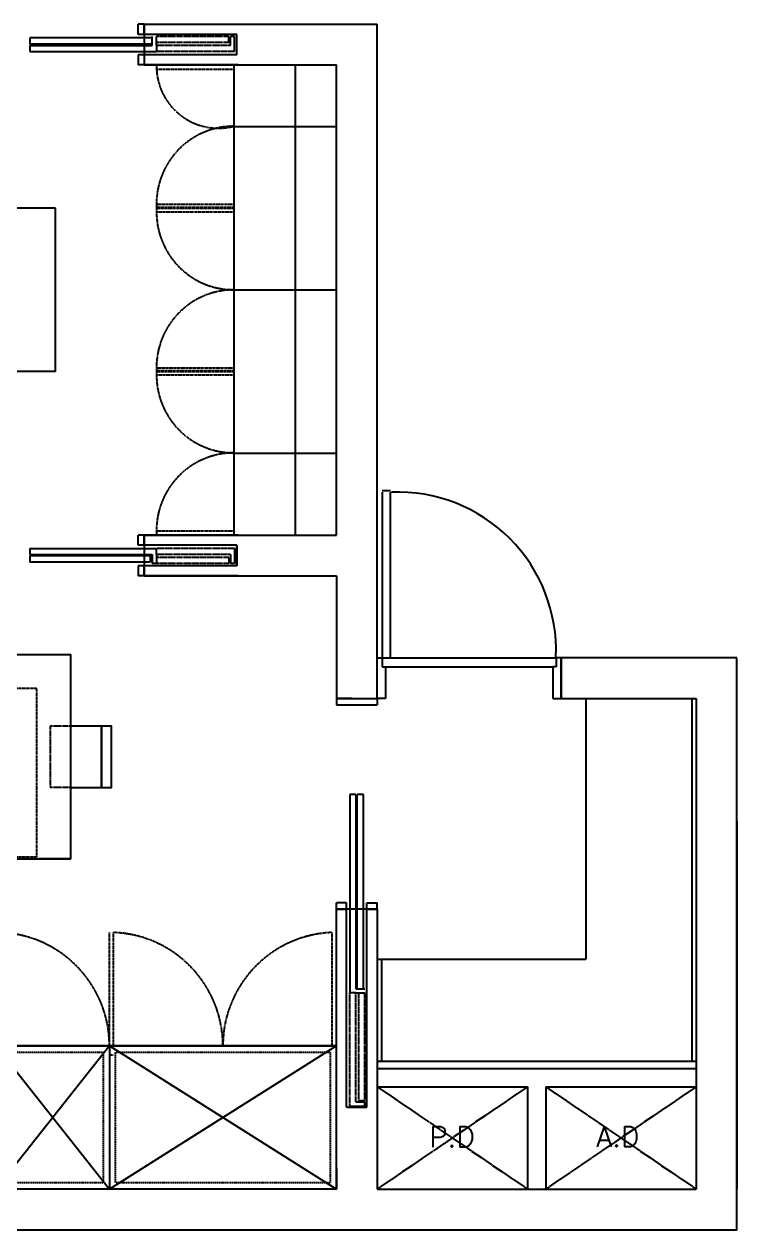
# Model space of a CAD drawing. Header units: millimetres. Extents: x -8147 to -386, y -37164 to -31264.
# Drawn here: x -3875 to -386, y -37164 to -31264 of the extents above; entities that cross this region are included whole.
import ezdxf
from ezdxf.enums import TextEntityAlignment as Align

# ---------------------------------------------------------------- set-up
doc = ezdxf.new("R2010")
doc.units = ezdxf.units.MM
for name, pattern in [('CEN', [62, 60, -1, 0, -1]), ('DASHED', [0.75, 0.5, -0.25]), ('HIDDEN', [2.5, 1.5, -1]), ('HIDDEN2', [0.1875, 0.125, -0.0625])]:
    doc.linetypes.add(name, pattern=pattern)
for name, color, linetype in [('CEN', 1, 'CEN'), ('CW', 2, 'Continuous'), ('DOOR', 4, 'Continuous'), ('F0', 4, 'Continuous'), ('F2', 2, 'Continuous'), ('FUR', 4, 'Continuous'), ('TEXT', 6, 'Continuous'), ('wal', 3, 'Continuous')]:
    doc.layers.add(name, color=color, linetype=linetype)
doc.styles.add('HGTXT', font='romans.shx', dxfattribs={"bigfont": 'whgtxt.shx'})

msp = doc.modelspace()

# ---------------------------------------------------------------- linework, layer by layer
at = {"layer": 'CEN'}
for points in [[(-1411.6, -36463.8), (-2146.8, -36963.8)], [(-2146.7, -36463.8), (-1411.6, -36963.8)], [(-1321.6, -36463.8), (-586.5, -36963.8)], [(-586.5, -36463.8), (-1321.6, -36963.8)]]:
    msp.add_lwpolyline(points, dxfattribs=at)
at = {"layer": 'CW'}
for p, q in [((-3287.3, -31263.8), (-2146.7, -31263.8)), ((-2146.7, -34563.8), (-2146.7, -31263.8)), ((-3287.3, -31463.8), (-2346.7, -31463.8)), ((-2346.7, -33763.8), (-2346.7, -31463.8)), ((-3287.3, -33763.8), (-2346.7, -33763.8)), ((-3287.3, -33963.8), (-2346.7, -33963.8)), ((-386.5, -34363.8), (-1246.7, -34363.8)), ((-1246.7, -34563.8), (-1246.7, -34363.8)), ((-1246.7, -34563.8), (-1246.7, -34369.5)), ((-1246.7, -34563.8), (-586.5, -34563.8)), ((-586.5, -34563.8), (-586.5, -36963.8)), ((-386.5, -35163.8), (-386.5, -36963.8)), ((-386.5, -35163.8), (-386.5, -36963.8)), ((-386.5, -35163.8), (-386.5, -36963.8)), ((-386.5, -35163.8), (-386.5, -36963.8)), ((-386.5, -35163.8), (-386.5, -36963.8)), ((-2146.7, -35593.8), (-2146.8, -36963.8)), ((-2346.7, -36963.7), (-6546.7, -36963.7)), ((-2346.7, -36963.7), (-6546.7, -36963.7)), ((-2146.8, -36963.8), (-586.5, -36963.8))]:
    msp.add_line(p, q, dxfattribs=at)
for points in [[(-3287.3, -31263.8), (-3287.3, -31463.8)], [(-3287.3, -33763.8), (-3287.3, -33963.8)], [(-2346.7, -33963.8), (-2346.7, -34563.8)], [(-8146.7, -37163.7), (-386.5, -37163.7), (-386.5, -34363.8)], [(-1246.7, -34363.8), (-1246.7, -34563.8)], [(-2346.7, -36963.7), (-2346.7, -35593.8)], [(-2146.7, -35593.8), (-2346.7, -35593.8)], [(-586.5, -36963.8), (-586.5, -36963.8)]]:
    msp.add_lwpolyline(points, dxfattribs=at)
at = {"layer": 'DOOR', "color": 3}
for p, q in [((-3317.3, -31313.8), (-3317.3, -31263.8)), ((-3287.3, -31263.8), (-3317.3, -31263.8)), ((-3287.3, -31313.8), (-3287.3, -31263.8)), ((-3287.3, -31263.8), (-3287.3, -31263.8)), ((-3317.3, -31413.8), (-3317.3, -31463.8)), ((-3287.3, -31413.8), (-3287.3, -31463.8)), ((-3287.3, -31463.8), (-3317.3, -31463.8)), ((-3287.3, -31463.8), (-3287.3, -31463.8)), ((-3287.3, -33763.8), (-3317.3, -33763.8)), ((-3317.3, -33813.8), (-3317.3, -33763.8)), ((-3287.3, -33763.8), (-3287.3, -33763.8)), ((-3287.3, -33813.8), (-3287.3, -33763.8)), ((-3317.3, -33913.8), (-3317.3, -33963.8)), ((-3287.3, -33913.8), (-3287.3, -33963.8)), ((-3287.3, -33963.8), (-3317.3, -33963.8)), ((-3287.3, -33963.8), (-3287.3, -33963.8)), ((-2271.7, -34563.8), (-2346.7, -34563.8)), ((-2346.7, -34563.8), (-2346.7, -34593.8)), ((-2221.7, -34563.8), (-2146.7, -34563.8)), ((-2146.7, -34563.8), (-2146.7, -34593.8)), ((-2346.7, -34593.8), (-2146.7, -34593.8)), ((-2346.7, -35593.8), (-2346.7, -35563.8)), ((-2296.7, -35563.8), (-2346.7, -35563.8)), ((-2196.7, -35563.8), (-2146.7, -35563.8)), ((-2146.7, -35593.8), (-2146.7, -35563.8)), ((-2346.7, -35593.8), (-2346.7, -35593.8)), ((-2296.7, -35593.8), (-2346.7, -35593.8)), ((-2196.7, -35593.8), (-2146.7, -35593.8)), ((-2146.7, -35593.8), (-2146.7, -35593.8))]:
    msp.add_line(p, q, dxfattribs=at)
at = {"layer": 'DOOR'}
for p, q in [((-3287.3, -31313.8), (-3317.3, -31313.8)), ((-2833, -31313.8), (-3287.3, -31313.8)), ((-3247.3, -31367.9), (-3247.3, -31323.8)), ((-3227.3, -31367.9), (-3227.3, -31323.8)), ((-3227.3, -31353.8), (-3227.3, -31323.8)), ((-3227.3, -31367.9), (-3227.3, -31323.8)), ((-2872.3, -31353.8), (-2872.3, -31323.8)), ((-2864.5, -31367.9), (-2864.5, -31323.8)), ((-2844.5, -31323.8), (-2864.5, -31323.8)), ((-2844.5, -31397.9), (-2844.5, -31323.8)), ((-2833, -31413.8), (-2833, -31313.8)), ((-3287.3, -31413.8), (-3317.3, -31413.8)), ((-2833, -31413.8), (-3287.3, -31413.8)), ((-3847.3, -33829.7), (-3847.3, -33859.7)), ((-3287.3, -33813.8), (-3317.3, -33813.8)), ((-2833, -33813.8), (-3287.3, -33813.8)), ((-2833, -33813.8), (-3287.3, -33813.8)), ((-3247.3, -33859.7), (-3247.3, -33903.8)), ((-3227.3, -33859.7), (-3227.3, -33903.8)), ((-3227.3, -33859.7), (-3227.3, -33903.8)), ((-2864.5, -33859.7), (-2864.5, -33903.8)), ((-2844.5, -33829.7), (-2844.5, -33903.8)), ((-2833, -33913.8), (-2833, -33813.8)), ((-2833, -33813.8), (-2833, -33913.8)), ((-3847.3, -33866.1), (-3847.3, -33896.1)), ((-3287.3, -33913.8), (-3317.3, -33913.8)), ((-2833, -33913.8), (-3287.3, -33913.8)), ((-2833, -33913.8), (-3287.3, -33913.8)), ((-3257.3, -33866.1), (-3257.3, -33896.1)), ((-3227.3, -33903.8), (-3247.3, -33903.8)), ((-3227.3, -33873.8), (-3227.3, -33903.8)), ((-2872.3, -33873.8), (-2872.3, -33903.8)), ((-2844.5, -33903.8), (-2864.5, -33903.8)), ((-2091.7, -34363.8), (-1271.7, -34363.8)), ((-2106.7, -34408.8), (-1286.7, -34408.8)), ((-2296.7, -35593.8), (-2296.7, -35563.8)), ((-2196.7, -35593.8), (-2196.7, -35563.8)), ((-2296.7, -36563.8), (-2296.7, -35593.8)), ((-2196.7, -36563.8), (-2196.7, -35593.8)), ((-2250.8, -35983.8), (-2206.7, -35983.8)), ((-2250.8, -36003.8), (-2206.7, -36003.8)), ((-2250.8, -36003.8), (-2206.7, -36003.8)), ((-2236.7, -36003.8), (-2206.7, -36003.8)), ((-2296.7, -36563.8), (-2196.7, -36563.8)), ((-2280.8, -36557.7), (-2206.7, -36557.7)), ((-2250.8, -36537.7), (-2206.7, -36537.7)), ((-2236.7, -36529.8), (-2206.7, -36529.8)), ((-2206.7, -36557.7), (-2206.7, -36537.7))]:
    msp.add_line(p, q, dxfattribs=at)
at = {"layer": 'DOOR', "linetype": 'HIDDEN'}
for p, q in [((-2872.3, -31323.8), (-3227.3, -31323.8)), ((-2872.3, -31353.8), (-3227.3, -31353.8)), ((-2864.5, -31367.9), (-3227.3, -31367.9)), ((-2844.5, -31397.9), (-3227.3, -31397.9)), ((-2844.5, -33829.7), (-3227.3, -33829.7)), ((-2864.5, -33859.7), (-3227.3, -33859.7)), ((-2872.3, -33873.8), (-3227.3, -33873.8)), ((-2872.3, -33903.8), (-3227.3, -33903.8)), ((-2280.8, -36557.7), (-2280.8, -36003.8)), ((-2250.8, -36537.7), (-2250.8, -36003.8)), ((-2236.7, -36529.8), (-2236.7, -36003.8)), ((-2206.7, -36529.8), (-2206.7, -36003.8))]:
    msp.add_line(p, q, dxfattribs=at)
at = {"layer": 'DOOR', "linetype": 'Continuous'}
for p, q in [((-3847.3, -31331.5), (-3847.3, -31361.5)), ((-3247.3, -31331.5), (-3847.3, -31331.5)), ((-3247.3, -31361.5), (-3847.3, -31361.5)), ((-3847.3, -31367.9), (-3847.3, -31397.9)), ((-3847.3, -31367.9), (-3247.3, -31367.9)), ((-3227.3, -31367.9), (-3227.3, -31397.9)), ((-3227.3, -31367.9), (-3227.3, -31397.9)), ((-3847.3, -31397.9), (-3227.3, -31397.9)), ((-2081.7, -33548.1), (-2121.7, -33548.1)), ((-2121.7, -33553.8), (-2121.7, -34363.8)), ((-2081.7, -34363.8), (-2081.7, -33553.8)), ((-3847.3, -33829.7), (-3227.3, -33829.7)), ((-3847.3, -33859.7), (-3247.3, -33859.7)), ((-3227.3, -33859.7), (-3227.3, -33829.7)), ((-3227.3, -33859.7), (-3227.3, -33829.7)), ((-3257.3, -33866.1), (-3847.3, -33866.1)), ((-3257.3, -33896.1), (-3847.3, -33896.1)), ((-2146.7, -34383.8), (-2146.7, -34363.8)), ((-2146.7, -34363.8), (-2121.7, -34363.8)), ((-2146.7, -34555.1), (-2146.7, -34383.8)), ((-2121.7, -34363.8), (-2081.7, -34363.8)), ((-2121.7, -34363.8), (-2121.7, -34408.8)), ((-1246.7, -34363.8), (-1271.7, -34363.8)), ((-1271.7, -34363.8), (-1271.7, -34408.8)), ((-1246.7, -34383.8), (-1246.7, -34363.8)), ((-2121.7, -34408.8), (-2106.7, -34408.8)), ((-2106.7, -34408.8), (-2106.7, -34563.8)), ((-1271.7, -34408.8), (-1286.7, -34408.8)), ((-1286.7, -34408.8), (-1286.7, -34563.8)), ((-2146.7, -34563.8), (-2146.7, -34555.1)), ((-2121.7, -34563.8), (-2146.7, -34563.8)), ((-2106.7, -34563.8), (-2121.7, -34563.8)), ((-1286.7, -34563.8), (-1271.7, -34563.8)), ((-1271.7, -34563.8), (-1246.7, -34563.8)), ((-1246.7, -34563.8), (-1246.7, -34555.1)), ((-2280.8, -35033.8), (-2280.8, -36003.8)), ((-2250.8, -35033.8), (-2280.8, -35033.8)), ((-2250.8, -35033.8), (-2250.8, -35983.8)), ((-2244.4, -35983.8), (-2244.4, -35033.8)), ((-2214.4, -35033.8), (-2244.4, -35033.8)), ((-2214.4, -35983.8), (-2214.4, -35033.8)), ((-2250.8, -36003.8), (-2280.8, -36003.8)), ((-2250.8, -36003.8), (-2280.8, -36003.8))]:
    msp.add_line(p, q, dxfattribs=at)
at = {"layer": 'DOOR'}
msp.add_arc((-2046.9, -34328.9), 775.6, 357.74081, 92.25919, dxfattribs=at)
at = {"layer": 'F0'}
for p, q in [((-3287.3, -31413.8), (-3287.3, -31463.8)), ((-3287.3, -31413.8), (-3287.3, -31463.8)), ((-2827.3, -31463.8), (-3287.3, -31463.8)), ((-2547.3, -33763.8), (-2547.3, -31466.3)), ((-2847.3, -31764.6), (-2346.7, -31764.6)), ((-2847.3, -32563.8), (-2346.7, -32563.8)), ((-2847.3, -33363), (-2346.7, -33363)), ((-3287.3, -33763.8), (-3287.3, -33813.8)), ((-3287.3, -33813.8), (-3287.3, -33763.8)), ((-3287.3, -33813.8), (-3287.3, -33763.8)), ((-2827.3, -33763.8), (-3287.3, -33763.8)), ((-3287.3, -33913.8), (-3287.3, -33963.8)), ((-3287.3, -33963.8), (-3287.3, -33913.8)), ((-3287.3, -33963.8), (-3287.3, -33913.8)), ((-2827.3, -33963.8), (-3287.3, -33963.8)), ((-2346.7, -34563.8), (-2146.7, -34563.8)), ((-2346.7, -35593.8), (-2296.7, -35593.8)), ((-2296.7, -35593.8), (-2346.7, -35593.8)), ((-2296.7, -35593.8), (-2346.7, -35593.8)), ((-2196.7, -35593.8), (-2146.7, -35593.8)), ((-2146.7, -35593.8), (-2196.7, -35593.8)), ((-2146.7, -35593.8), (-2196.7, -35593.8))]:
    msp.add_line(p, q, dxfattribs=at)
at = {"layer": 'F2'}
msp.add_line((-386.5, -35538.8), (-386.5, -36963.8), dxfattribs=at)
at = {"layer": 'FUR', "linetype": 'HIDDEN', "ltscale": 0.5}
for p, q in [((-3226.6, -31463.8), (-3226.6, -31483.8)), ((-2847.3, -31463.8), (-3226.6, -31463.8)), ((-3226.6, -31483.8), (-2847.3, -31483.8)), ((-3226.9, -32145.5), (-2847.3, -32145.5)), ((-3226.8, -32148.2), (-3226.6, -32165.5)), ((-3226.6, -32161.7), (-3226.6, -32181.7)), ((-2847.3, -32161.7), (-3226.6, -32161.7)), ((-2847.3, -32165.5), (-3226.6, -32165.5)), ((-3226.6, -32181.7), (-2847.3, -32181.7)), ((-3226.9, -32945.9), (-2847.3, -32945.9)), ((-3226.8, -32948.6), (-3226.6, -32965.9)), ((-2847.3, -32959.6), (-3226.6, -32959.6)), ((-3226.6, -32959.6), (-3226.6, -32979.6)), ((-2847.3, -32965.9), (-3226.6, -32965.9)), ((-3226.6, -32979.6), (-2847.3, -32979.6)), ((-3226.9, -33743.8), (-2847.3, -33743.8)), ((-3226.8, -33746.6), (-3226.6, -33763.8)), ((-2847.3, -33763.8), (-3226.6, -33763.8)), ((-6546.7, -34513.8), (-3811.7, -34513.8)), ((-3811.7, -35338.8), (-3811.7, -34513.8)), ((-6546.7, -35338.8), (-3811.7, -35338.8)), ((-3457.2, -36263.8), (-3457.2, -35708.6)), ((-3437.2, -36263.8), (-3437.2, -35708.9)), ((-2366.7, -36263.8), (-2366.7, -35708.9)), ((-3437.2, -36308.6), (-3457.2, -36308.6))]:
    msp.add_line(p, q, dxfattribs=at)
at = {"layer": 'FUR'}
for p, q in [((-2847.3, -33763.8), (-2847.3, -31466.3)), ((-3721.9, -32163.8), (-5821.9, -32163.8)), ((-3721.9, -32963.8), (-3721.9, -32163.8)), ((-3721.9, -32963.8), (-5821.9, -32963.8)), ((-3496.7, -34698.8), (-3646.7, -34698.8)), ((-3646.7, -34998.8), (-3496.7, -34998.8)), ((-3646.7, -35348.8), (-6546.7, -35348.8)), ((-3457.2, -36263.8), (-4012.4, -36963.8)), ((-4012.4, -36263.8), (-3457.2, -36963.8)), ((-4012.4, -36263.8), (-3457.2, -36263.8)), ((-3457.2, -36263.8), (-4012.4, -36263.8)), ((-3457.1, -36263.8), (-4012.3, -36263.8)), ((-3457.2, -36263.8), (-3457.2, -36963.8)), ((-3457.2, -36263.8), (-3457.2, -36963.8)), ((-3457.2, -36263.8), (-3457.2, -36963.8)), ((-3457.2, -36263.8), (-3457.2, -36963.8)), ((-2346.7, -36263.8), (-3457.2, -36963.8)), ((-3457.2, -36263.8), (-2346.7, -36963.8)), ((-3457.2, -36263.8), (-2902, -36263.8)), ((-2902, -36263.8), (-3457.2, -36263.8)), ((-2901.9, -36263.8), (-3457.2, -36263.8)), ((-2902, -36263.8), (-2346.7, -36263.8)), ((-2346.7, -36263.8), (-2902, -36263.8)), ((-2346.7, -36263.8), (-2901.9, -36263.8)), ((-2146.7, -36338.8), (-586.5, -36338.8)), ((-2346.7, -36863.8), (-2346.7, -36963.7))]:
    msp.add_line(p, q, dxfattribs=at)
at = {"layer": 'FUR', "linetype": 'Continuous'}
for p, q in [((-6546.7, -34348.8), (-3646.7, -34348.8)), ((-3646.7, -35348.8), (-3646.7, -34348.8)), ((-6546.7, -35348.8), (-3646.7, -35348.8))]:
    msp.add_line(p, q, dxfattribs=at)
at = {"layer": 'FUR', "linetype": 'HIDDEN2', "ltscale": 5}
for p, q in [((-3646.7, -34698.8), (-3746.7, -34698.8)), ((-3746.7, -34698.8), (-3746.7, -34998.8)), ((-3646.7, -34998.8), (-3746.7, -34998.8))]:
    msp.add_line(p, q, dxfattribs=at)
at = {"layer": 'FUR', "linetype": 'HIDDEN'}
msp.add_line((-3496.7, -34998.8), (-3496.7, -34698.8), dxfattribs=at)
at = {"layer": 'FUR'}
for points in [[(-1125.9, -34563.8), (-1125.9, -35838.8)], [(-606.5, -34563.8), (-606.5, -36338.8)], [(-2146.7, -35838.8), (-1125.9, -35838.8)], [(-2126.5, -35838.8), (-2126.5, -36338.8)]]:
    msp.add_lwpolyline(points, dxfattribs=at)
msp.add_lwpolyline([(-3496.7, -34998.8), (-3446.7, -34998.8), (-3446.7, -34698.8), (-3496.7, -34698.8)], close=True, dxfattribs=at)
at = {"layer": 'FUR', "linetype": 'DASHED'}
for points in [[(-3487.2, -36933.8), (-3982.4, -36933.8), (-3982.4, -36293.8), (-3487.2, -36293.8)], [(-2376.8, -36933.9), (-3427.2, -36933.8), (-3427.2, -36293.8), (-2376.8, -36293.9)]]:
    msp.add_lwpolyline(points, close=True, dxfattribs=at)
at = {"layer": 'FUR', "linetype": 'HIDDEN', "ltscale": 0.5}
for centre, radius, start, end in [((-2923.4, -31469.5), 303.5, 182.69357, 284.51947), ((-2847.3, -32143), 379.6, 90, 180.79549), ((-2847.5, -32184.7), 379.1, 179.55336, 270.02868), ((-2847.3, -32943.4), 379.6, 90, 180.79549), ((-2847.5, -32982.6), 379.1, 179.55336, 270.02868), ((-2847.3, -33741.3), 379.6, 90, 180.79549), ((-4013, -36264.1), 555.9, 0.02677, 87.8718), ((-3457.9, -36264.1), 555.9, 0.02677, 87.8718), ((-2346.1, -36264.1), 555.9, 92.1282, 179.97323)]:
    msp.add_arc(centre, radius, start, end, dxfattribs=at)
at = {"layer": 'wal'}
for p, q in [((-2146.7, -36373.8), (-586.5, -36373.8)), ((-2146.7, -36463.8), (-1411.6, -36463.8)), ((-1321.6, -36463.8), (-586.5, -36463.8))]:
    msp.add_line(p, q, dxfattribs=at)
for points in [[(-1411.6, -36463.8), (-1411.6, -36963.8)], [(-1321.6, -36463.8), (-1321.6, -36963.8)]]:
    msp.add_lwpolyline(points, dxfattribs=at)

# ---------------------------------------------------------------- texts
at = {"layer": 'TEXT', "style": 'HGTXT'}
for s, p in [('P.D', (-1781, -36708.5)), ('A.D', (-969.4, -36707.4))]:
    msp.add_text(s, height=100, dxfattribs=at).set_placement(p, align=Align.MIDDLE)

doc.saveas('drawing.dxf')
